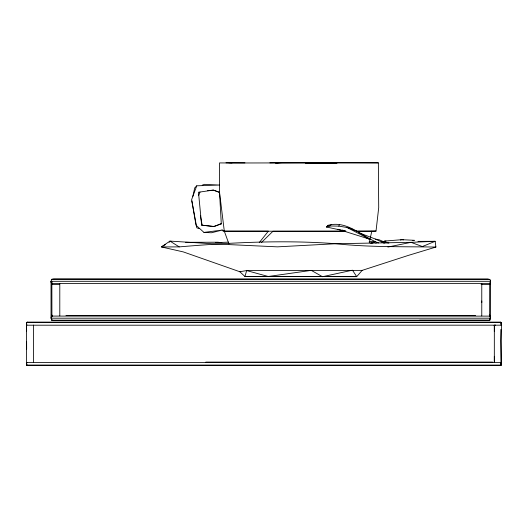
<?xml version="1.0" encoding="UTF-8"?>
<svg xmlns="http://www.w3.org/2000/svg" width="528" height="528" viewBox="0 0 528 528"><rect width="100%" height="100%" fill="white"/><g stroke="black" fill="none" stroke-linecap="round" stroke-linejoin="round"><path stroke-width="0.79" d="M33.436 362.578L33.436 325.09M490.532 316.325L489.634 314.972L489.581 316.12L490.532 318.193L489.845 320.179L51.718 320.179L53.777 320.621L487.786 320.569L489.845 320.001M51.718 279.312L53.777 278.876L487.786 278.929L489.845 279.497L51.718 279.312L51.031 281.305L51.031 318.193L51.718 320.179M59.796 315.856L59.796 283.642M481.774 315.856L481.774 283.642M489.845 320.179L489.845 318.351M490.532 318.575L490.532 280.916M494.327 325.09L494.327 362.564L494.327 356.314M489.641 315.302L489.7 283.364M207.616 190.681L213.305 190.153L219.542 192.39L213.497 190.067L198.475 192.245L201.637 225.139L213.378 226.499L221.298 223.951L219.523 192.298L219.49 162.921C272.435 163.145 325.406 162.479 378.352 162.855L378.708 207.689L376.022 231.066L357.779 231.251M59.697 284.592L51.843 284.506L51.876 282.44M500.498 322.113L501.6 323.849L501.019 340.712L501.389 364.267L501.013 362.492L26.836 362.459L26.413 364.109L26.4 323.499L27.258 322.106L500.498 322.113L501.27 322.588L501.013 325.175L26.836 325.208L26.413 323.558L26.446 331.445L26.684 329.934M327.908 226.103L327.941 225.331C347.457 220.037 361.858 236.683 378.437 242.953M501.013 325.175L501.435 323.624M501.013 362.492L501.27 365.079L500.498 365.554L27.251 365.554L26.486 365.053L26.836 362.459M51.843 284.506L52.094 283.411L489.581 283.378L490.532 281.305L489.845 279.312M369.244 242.801L370.095 238.927M370.438 237.376L371.804 231.172L376.022 231.066M192.839 196.337L194.72 187.882L196.753 185.81L219.622 185.051L204.475 184.345L202.224 185.163M196.753 185.81L191.657 199.544L196.02 225.251L203.947 232.399L211.345 232.775L222.215 230.076L203.947 232.399M500.788 323.044L501.006 322.489L501.158 323.631M198.62 195.584L200.02 192.067M345.675 231.178L326.502 227.007L327.941 225.331L329.875 225.977L338.811 226.123L339.379 224.75M500.498 365.554L501.237 363.898L501.006 365.185L500.854 329.472M489.581 316.12L52.094 316.081L51.031 318.193L490.532 318.193M169.125 242.372L169.957 241.098L216.077 243.995L277.451 246.853L335.828 243.725L411.035 242.339L435.151 241.296L435.904 247.051L408.038 255.499L362.129 270.382L246.649 270.574L239.811 271.735L183.348 251.922L161.39 246.939L169.957 241.098L179.23 246.886C231.297 242.458 283.642 239.791 335.828 243.725C369.131 247.322 402.508 246.543 435.904 247.051M481.048 284.506L489.634 284.526L490.532 283.173M259.268 242.623L268.382 231.139L224.301 231.185L222.024 229.918M362.129 270.382L356.71 276.646L244.959 276.52L239.811 271.735M331.327 224.519L329.875 225.977L326.502 227.007L327.439 226.406M261.419 242.53L272.963 231.251L345.873 231.132M26.836 325.208L26.486 322.615L27.258 322.106M165.607 244.451L161.39 246.939L179.23 246.886M51.031 282.341L52.094 281.866L51.031 281.932M51.031 281.721L51.718 281.398M215.16 226.228L221.291 223.522L221.298 223.951M375.685 243.065L377.87 242.332M388.925 243.124L385.75 242.695L384.054 243.177L375.547 239.118L359.047 232.782M371.428 243.23L374.398 242.425L370.253 243.052M400.455 240.068L401.933 239.672L414.414 240.319L412.823 240.478M494.043 325.406L495.521 325.05M387.869 247.051L411.035 242.339L422.341 246.55L435.151 241.296L417.978 241.375M215.437 242.603L228.492 242.161M370.702 238.96L369.296 239.078L337.854 229.218M275.18 162.881L281.516 162.512M276.368 162.881L378.352 162.855M275.451 162.901L281.992 162.604L269.821 162.881M219.523 192.298L224.301 231.185L345.635 231.277M336.97 163.192L306.28 163.258M369.204 241.553L375.725 241.527M305.62 163.33L325.004 163.251M356.532 231.099L371.804 231.172M386.074 241.098L384.43 241.105L401.933 239.672L403.471 239.936M381.414 241.507L385.473 241.494M185.625 242.319L217.793 242.207L221.826 242.656M52.067 279.53L53.717 279.53M490.532 281.305L51.031 281.305L52.094 283.411M65.98 315.539L475.589 315.539M26.486 322.615L501.27 322.588M205.788 362.089L492.565 362.089M26.486 365.053L501.27 365.079M223.021 231.145L224.611 231.145M419.423 320.232L487.786 320.278M225.991 162.809L244.966 162.862M228.756 162.756L232.043 162.888M201.637 225.139L214.48 226.532M338.811 226.123L347.061 227.495L353.43 229.568M375.547 239.118L379.21 239.798L385.75 242.695M342.164 230.036L344.474 230.736M199.102 228.604L196.805 227.825L191.816 200.95M359.489 232.261L347.061 227.495L369.296 239.078L366.359 237.732M51.031 317.156L51.718 317.533M52.094 316.081L51.843 314.992L51.863 316.364M27.251 365.554L26.545 363.911L26.789 365.211M224.301 231.185L228.947 243.943M200.389 215.734L202.191 225.232M52.041 319.618L52.067 319.968M489.581 283.378L489.634 284.526M51.85 283.331L51.916 316.147M26.631 341.543L26.651 349.015M494.327 325.888L494.327 331.419M481.774 300.98L481.774 302.617M246.649 270.574L244.959 276.52L356.71 276.646L352.48 270.184L322.476 276.712L311.296 270.382L268.244 276.494L246.649 270.574"/></g></svg>
